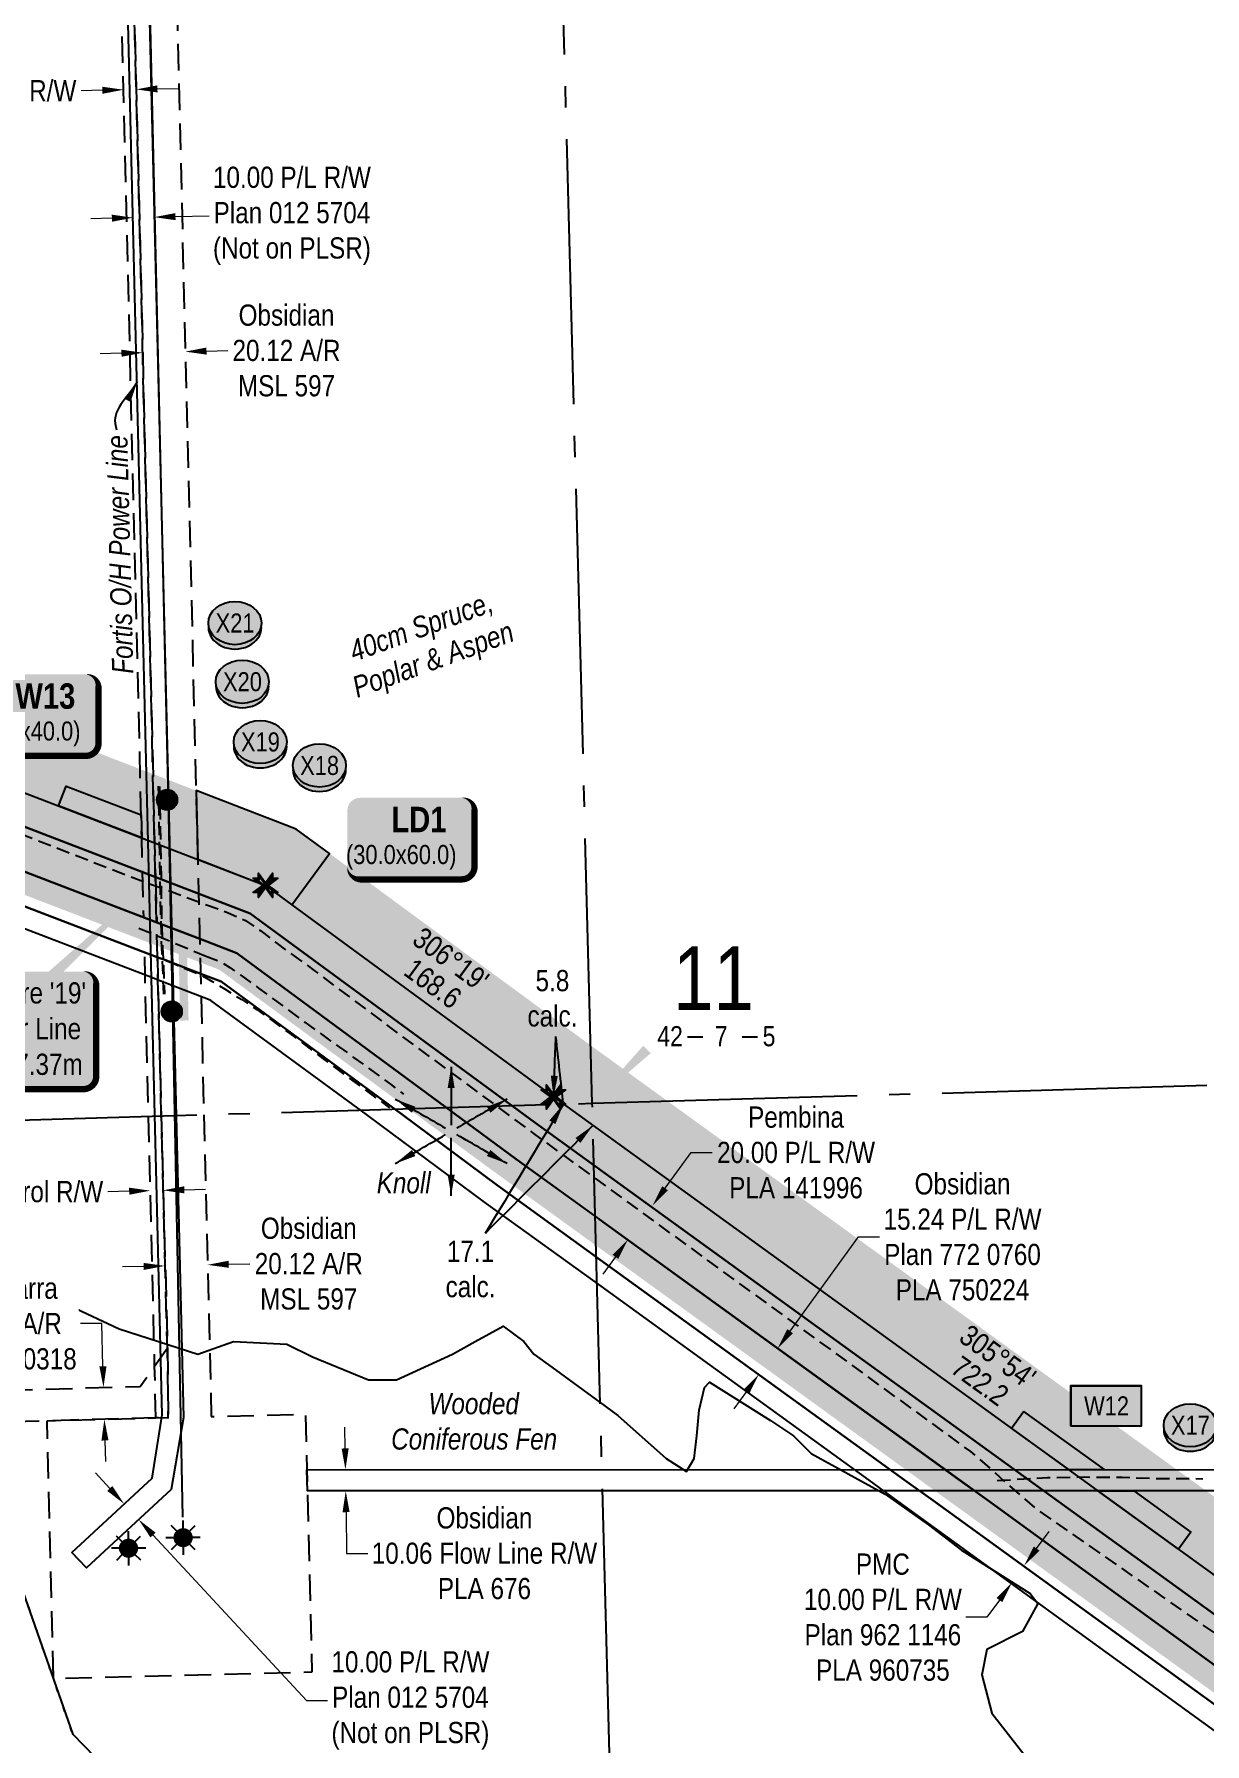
# Model space of a CAD drawing. Extents: x 633209 to 644713, y 5826006 to 5832721.
# Drawn here: x 641880 to 642432, y 5829889 to 5830696 of the extents above; entities that cross this region are included whole.
import ezdxf
from ezdxf.enums import TextEntityAlignment as Align

# ---------------------------------------------------------------- set-up
doc = ezdxf.new("R2010")
doc.units = 0
doc.header["$LTSCALE"] = 5
doc.header["$PDSIZE"] = 0.5
for name, pattern in [('foc-ACCESSROAD', [3.75, 2.5, -1.25]), ('foc-FLOWLINE', [3.75, 2.5, -1.25]), ('foc-QUARTERLINE', [33, 25, -3, 2, -3]), ('foc-WHEELTRACKS', [2, 0.4, -1.6]), ('POWERLINE5', [7.8, 2.4, -0.6, 0.6, -0.6, 0.6, -0.6, 2.4]), ('UG_PIPE', [1.875, 1.25, -0.625])]:
    doc.linetypes.add(name, pattern=pattern)
doc.layers.get('Defpoints').update_dxf_attribs({"color": 9})
for name, color, linetype in [('10', 1, 'Continuous'), ('9', 3, 'Continuous'), ('AS-PIPE-UG', 44, 'UG_PIPE'), ('AS-POWER', 104, 'foc-POWER'), ('AS-POWER-EXISTING', 72, 'POWERLINE5'), ('AS-ROADS', 254, 'Continuous'), ('C-AR', 13, 'foc-ACCESSROAD'), ('C-RW', 13, 'Continuous'), ('C-WS-S', 8, 'Continuous'), ('F-AR', 190, 'foc-ACCESSROAD'), ('F-EZE', 190, 'foc-FLOWLINE'), ('F-RW', 190, 'Continuous'), ('L-BD1', 253, 'Continuous'), ('L-MON', 1, 'Continuous'), ('L-QSEC', 8, 'foc-QUARTERLINE'), ('L-SECLBL', 7, 'Continuous'), ('P-BUFFER-H 30m', 51, 'Continuous'), ('P-CROSSINGS', 250, 'Continuous'), ('P-PROPOSED', 10, 'Continuous'), ('P-PROPOSED-H', 21, 'Continuous'), ('P-TEMP-BLOCKS', 250, 'Continuous'), ('P-TEMP-H', 41, 'Continuous'), ('P-TEMP_LOG DECK', 46, 'Continuous'), ('P-TEMP_WORKSPACE', 46, 'Continuous'), ('P-TXT', 4, 'Continuous'), ('T-BUSH-T', 110, 'Continuous'), ('T-SLOPE', 48, 'Continuous'), ('T-WATER-P3', 160, 'foc-WHEELTRACKS'), ('WETLAND', 143, 'Continuous'), ('WETLAND-T', 146, 'Continuous')]:
    doc.layers.add(name, color=color, linetype=linetype)
for name, color, linetype, lineweight in [('C-AR-T', 13, 'Continuous', 9), ('C-FLOWLINE-T', 13, 'Continuous', 9), ('C-RW-T', 13, 'Continuous', 9), ('F-EZE-T', 190, 'Continuous', 9), ('F-RW-T', 190, 'Continuous', 9), ('T-TEXT', 48, 'Continuous', 18)]:
    doc.layers.add(name, color=color, linetype=linetype, lineweight=lineweight)
doc.styles.add('175L', font='ARIALN.TTF', dxfattribs={"height": 20})
doc.styles.add('80', font='ARIALN.TTF', dxfattribs={"height": 10})
doc.styles.add('80CG', font='ARIALN.TTF', dxfattribs={"height": 10})
doc.styles.add('80L', font='ARIALN.TTF', dxfattribs={"height": 10})
doc.styles.add('BOLD', font='ARIALNB.TTF')
doc.styles.add('Crossing', font='ARIALN.TTF', dxfattribs={"height": 10})
doc.styles.add('foc-LtypeFont', font='ARIALN.TTF', dxfattribs={"height": 7.35})
doc.styles.add('MtXpl_Arial_Narrow', font='ARIALNI.TTF')
doc.styles.add('SIMPLEX', font='ARIALN.TTF')
doc.linetypes.add('foc-POWER', pattern='A,6,-1,["P",foc-LtypeFont,S=0.2,R=0,X=-0.625,Y=-0.75],-1.24,4', length=12.24)
doc.linetypes.add('foc-TOPO-flowdirection-NOLINE', pattern='A,0,[">",foc-LtypeFont,S=0.3,R=0,X=0,Y=-0.945],-20,[">",foc-LtypeFont,S=0.3,R=0,X=0,Y=-0.945],0', length=20)
doc.dimstyles.new('Compass 5 000', dxfattribs={"dimscale": 5, "dimtxt": 9, "dimasz": 2, "dimexe": 0.2, "dimexo": 0.0625, "dimgap": 0.5, "dimtad": 0, "dimtih": 1, "dimtoh": 1, "dimzin": 0, "dimdsep": 46, "dimtxsty": '80CG', "dimcen": 0.1, "dimse1": 1, "dimse2": 1, "dimclrd": 256, "dimclrt": 256, "dimaunit": 1, "dimadec": 4, "dimazin": 0, "dimtfac": 0.06, "dimtofl": 0, "dimtmove": 0, "dimatfit": 1, "dimfxl": 0.2, "dimtolj": 1, "dimtzin": 0, "dimlwd": -1, "dimarcsym": 0})

# ---------------------------------------------------------------- blocks, each defined once
blk = doc.blocks.new('L-SECLBL')
at = {"layer": '9', "color": 7}
for p, q in [((-5.08, -27.83), (-12.29, -27.83)), ((20.7, -27.83), (13.5, -27.83))]:
    blk.add_line(p, q, dxfattribs=at)
at = {"layer": '10', "color": 2, "style": 'SIMPLEX'}
blk.add_attdef('SEC', text='', height=30, dxfattribs=at).set_placement((0, 0), align=Align.MIDDLE)
at = {"layer": '10', "color": 5, "style": '80L'}
blk.add_attdef('TWP', text='', height=9.5, dxfattribs=at).set_placement((-14.43, -27.37), align=Align.MIDDLE_RIGHT)
blk.add_attdef('RGE', text='', height=9.5, dxfattribs=at).set_placement((3.62, -27.37), align=Align.MIDDLE_CENTER)
blk.add_attdef('MER', text='', height=9.5, dxfattribs=at).set_placement((23.17, -27.37), align=Align.MIDDLE_LEFT)
blk = doc.blocks.new('*D551')
at = {"layer": 'C-AR-T', "transparency": 16777216}
for p, q in [((641931.21, 5830114.72), (641921.21, 5830114.47)), ((641971.37, 5830115.72), (641981.36, 5830115.98))]:
    blk.add_line(p, q, dxfattribs=at)
for points in [[(641931.17, 5830116.38), (641931.25, 5830113.05), (641941.21, 5830114.97)], [(641971.32, 5830117.39), (641971.41, 5830114.06), (641961.37, 5830115.47)]]:
    blk.add_solid(points, dxfattribs=at)
at = {"layer": 'Defpoints', "color": 0, "transparency": 16777216}
for p in [(641940.19, 5830155.57), (641960.35, 5830156.07), (641941.21, 5830114.97)]:
    blk.add_point(p, dxfattribs=at)
at = {"layer": 'C-AR-T', "transparency": 16777216, "insert": (642009.1, 5830115.98), "char_height": 10, "attachment_point": 5, "style": '80CG'}
blk.add_mtext('\\A1;Obsidian\\P20.12 A/R\\PMSL 597', dxfattribs=at)
blk = doc.blocks.new('*D552')
at = {"layer": 'C-FLOWLINE-T', "transparency": 16777216}
for p, q in [((642026.26, 5830028.83), (642026.12, 5830038.83)), ((642026.68, 5829998.77), (642026.96, 5829979.34)), ((642026.96, 5829979.34), (642036.96, 5829979.34))]:
    blk.add_line(p, q, dxfattribs=at)
for points in [[(642027.92, 5830028.85), (642024.59, 5830028.8), (642026.4, 5830018.83)], [(642028.35, 5829998.8), (642025.02, 5829998.75), (642026.54, 5830008.77)]]:
    blk.add_solid(points, dxfattribs=at)
at = {"layer": 'Defpoints', "color": 0, "transparency": 16777216}
for p in [(642052.2, 5830019.19), (642026.54, 5830008.77), (642052.35, 5830009.14)]:
    blk.add_point(p, dxfattribs=at)
at = {"layer": 'C-FLOWLINE-T', "transparency": 16777216, "insert": (642091.96, 5829979.34), "char_height": 10, "attachment_point": 5, "style": '80CG'}
blk.add_mtext('\\A1;Obsidian\\P10.06 Flow Line R/W\\PPLA 676', dxfattribs=at)
blk = doc.blocks.new('*D553')
at = {"layer": 'C-AR-T', "transparency": 16777216}
for p, q in [((641911.48, 5830087.71), (641901.48, 5830087.71)), ((641912.02, 5830067.58), (641911.48, 5830087.71)), ((641912.97, 5830032.6), (641913.24, 5830022.6))]:
    blk.add_line(p, q, dxfattribs=at)
for points in [[(641913.69, 5830067.62), (641910.36, 5830067.53), (641912.29, 5830057.58)], [(641914.64, 5830032.65), (641911.31, 5830032.56), (641912.7, 5830042.6)]]:
    blk.add_solid(points, dxfattribs=at)
at = {"layer": 'Defpoints', "color": 0, "transparency": 16777216}
for p in [(641866.56, 5830056.34), (641912.29, 5830057.58), (641866.97, 5830041.36)]:
    blk.add_point(p, dxfattribs=at)
at = {"layer": 'C-AR-T', "transparency": 16777216, "insert": (641867.16, 5830087.71), "char_height": 10, "attachment_point": 5, "style": '80CG', "bg_fill": 3, "box_fill_scale": 1.1, "bg_fill_color": 256, "bg_fill_true_color": 13158600, "bg_fill_transparency": 0}
blk.add_mtext('\\A1;Yangarra\\P15.00 A/R\\PLOC 080318', dxfattribs=at)
blk = doc.blocks.new('*D554')
at = {"layer": 'Defpoints', "color": 0, "transparency": 16777216}
for p in [(641940.4, 5830150.61), (641935.14, 5830120.94), (641941.14, 5830121.09)]:
    blk.add_point(p, dxfattribs=at)
at = {"layer": 'F-EZE-T', "transparency": 16777216}
for p, q in [((641924.4, 5830150.21), (641914.4, 5830149.96)), ((641950.4, 5830150.86), (641960.39, 5830151.11))]:
    blk.add_line(p, q, dxfattribs=at)
for points in [[(641924.36, 5830151.87), (641924.44, 5830148.54), (641934.4, 5830150.46)], [(641950.36, 5830152.53), (641950.44, 5830149.19), (641940.4, 5830150.61)]]:
    blk.add_solid(points, dxfattribs=at)
at = {"layer": 'F-EZE-T', "transparency": 16777216, "insert": (641839.25, 5830149.96), "char_height": 10, "attachment_point": 5, "style": '80CG'}
blk.add_mtext('\\A1;Fortis\\P6.00 Vegetation Control R/W\\PEZE 880206', dxfattribs=at)
blk = doc.blocks.new('POWERPOLE')
h = blk.add_hatch(color=255)
edge = h.paths.add_edge_path()
edge.add_arc((0, 0), 0.96, 0, 360)
at = {"linetype": 'Continuous'}
for p, q in [((0.68, -0.68), (-0.68, 0.68)), ((-0.68, -0.68), (0.68, 0.68))]:
    blk.add_line(p, q, dxfattribs=at)
blk.add_circle((0, 0), 0.96, dxfattribs=at)
blk = doc.blocks.new('*D402')
at = {"layer": 'C-AR-T', "transparency": 16777216}
for p, q in [((641920.76, 5830545.56), (641910.76, 5830545.31)), ((641960.87, 5830546.57), (641970.87, 5830546.82))]:
    blk.add_line(p, q, dxfattribs=at)
for points in [[(641960.83, 5830548.24), (641960.91, 5830544.9), (641950.87, 5830546.32)], [(641920.72, 5830547.23), (641920.8, 5830543.9), (641930.76, 5830545.81)]]:
    blk.add_solid(points, dxfattribs=at)
at = {"layer": 'Defpoints', "color": 0, "transparency": 16777216}
for p in [(641950.87, 5830546.32), (641932.07, 5830493.53), (641952.19, 5830494.04)]:
    blk.add_point(p, dxfattribs=at)
at = {"layer": 'C-AR-T', "transparency": 16777216, "insert": (641998.6, 5830546.82), "char_height": 10, "attachment_point": 5, "style": '80CG'}
blk.add_mtext('\\A1;Obsidian\\P20.12 A/R\\PMSL 597', dxfattribs=at)
blk = doc.blocks.new('*D440')
at = {"layer": 'C-RW-T', "transparency": 16777216}
for p, q in [((642236.13, 5830084.15), (642268.34, 5830128.62)), ((642268.34, 5830128.62), (642278.34, 5830128.62)), ((642215.49, 5830055.64), (642209.62, 5830047.55))]:
    blk.add_line(p, q, dxfattribs=at)
for points in [[(642234.78, 5830085.13), (642237.48, 5830083.17), (642230.27, 5830076.05)], [(642214.14, 5830056.62), (642216.84, 5830054.67), (642221.35, 5830063.74)]]:
    blk.add_solid(points, dxfattribs=at)
at = {"layer": 'Defpoints', "color": 0, "transparency": 16777216}
for p in [(642181.47, 5830111.39), (642172.56, 5830099.08), (642221.35, 5830063.74)]:
    blk.add_point(p, dxfattribs=at)
at = {"layer": 'C-RW-T', "transparency": 16777216, "insert": (642317.43, 5830128.62), "char_height": 10, "attachment_point": 5, "style": '80CG'}
blk.add_mtext('\\A1;Obsidian\\P15.24 P/L R/W\\PPlan 772 0760\\PPLA 750224', dxfattribs=at)
blk = doc.blocks.new('*D507')
at = {"layer": 'Defpoints', "color": 0, "transparency": 16777216}
for p in [(641921.74, 5830669.88), (641923.57, 5830597.1), (641929.57, 5830597.25)]:
    blk.add_point(p, dxfattribs=at)
at = {"layer": 'F-EZE-T', "transparency": 16777216}
for p, q in [((641911.74, 5830669.63), (641901.74, 5830669.38)), ((641937.73, 5830670.28), (641947.73, 5830670.53))]:
    blk.add_line(p, q, dxfattribs=at)
for points in [[(641911.7, 5830671.29), (641911.78, 5830667.96), (641921.74, 5830669.88)], [(641937.69, 5830671.95), (641937.77, 5830668.61), (641927.74, 5830670.03)]]:
    blk.add_solid(points, dxfattribs=at)
at = {"layer": 'F-EZE-T', "transparency": 16777216, "insert": (641826.59, 5830669.38), "char_height": 10, "attachment_point": 5, "style": '80CG'}
blk.add_mtext('\\A1;Fortis\\P6.00 Vegetation Control R/W\\PEZE 880206', dxfattribs=at)
blk = doc.blocks.new('*D525')
at = {"layer": 'Defpoints', "color": 0, "transparency": 16777216}
for p in [(642171.29, 5830143.48), (642225.84, 5830103.94), (642214.13, 5830087.79)]:
    blk.add_point(p, dxfattribs=at)
at = {"layer": 'F-RW-T', "transparency": 16777216}
for p, q in [((642177.16, 5830151.57), (642189.37, 5830168.43)), ((642189.37, 5830168.43), (642199.37, 5830168.43)), ((642153.71, 5830119.23), (642147.84, 5830111.13))]:
    blk.add_line(p, q, dxfattribs=at)
for points in [[(642175.81, 5830152.55), (642178.51, 5830150.6), (642171.29, 5830143.48)], [(642152.36, 5830120.2), (642155.06, 5830118.25), (642159.58, 5830127.32)]]:
    blk.add_solid(points, dxfattribs=at)
at = {"layer": 'F-RW-T', "transparency": 16777216, "insert": (642238.91, 5830168.43), "char_height": 10, "attachment_point": 5, "style": '80CG'}
blk.add_mtext('\\A1;Pembina\\P20.00 P/L R/W\\PPLA 141996', dxfattribs=at)
blk = doc.blocks.new('*D526')
at = {"layer": 'Defpoints', "color": 0, "transparency": 16777216}
for p in [(642132.25, 5830128.26), (642126.41, 5830120.18), (642340.67, 5829965.41)]:
    blk.add_point(p, dxfattribs=at)
at = {"layer": 'F-RW-T', "transparency": 16777216}
for p, q in [((642352.36, 5829981.6), (642358.22, 5829989.7)), ((642334.81, 5829957.31), (642328.96, 5829949.2)), ((642328.96, 5829949.2), (642318.96, 5829949.2))]:
    blk.add_line(p, q, dxfattribs=at)
for points in [[(642351.01, 5829982.57), (642353.71, 5829980.62), (642346.5, 5829973.49)], [(642333.46, 5829958.28), (642336.16, 5829956.33), (642340.67, 5829965.41)]]:
    blk.add_solid(points, dxfattribs=at)
at = {"layer": 'F-RW-T', "transparency": 16777216, "insert": (642279.87, 5829949.2), "char_height": 10, "attachment_point": 5, "style": '80CG'}
blk.add_mtext('\\A1;PMC\\P10.00 P/L R/W\\PPlan 962 1146\\PPLA 960735', dxfattribs=at)
blk = doc.blocks.new('*D528')
at = {"layer": 'Defpoints', "color": 0, "transparency": 16777216}
for p in [(641936.23, 5830609.76), (641933.41, 5830318.97), (641943.41, 5830319.21)]:
    blk.add_point(p, dxfattribs=at)
at = {"layer": 'F-RW-T', "transparency": 16777216}
for p, q in [((641916.24, 5830609.27), (641906.24, 5830609.02)), ((641946.23, 5830610.01), (641962.06, 5830610.4))]:
    blk.add_line(p, q, dxfattribs=at)
for points in [[(641916.2, 5830610.93), (641916.28, 5830607.6), (641926.23, 5830609.52)], [(641946.18, 5830611.68), (641946.27, 5830608.34), (641936.23, 5830609.76)]]:
    blk.add_solid(points, dxfattribs=at)
at = {"layer": 'F-RW-T', "transparency": 16777216, "insert": (642001.15, 5830610.4), "char_height": 10, "attachment_point": 5, "style": '80CG'}
blk.add_mtext('\\A1;10.00 P/L R/W\\PPlan 012 5704\\P(Not on PLSR)', dxfattribs=at)
blk = doc.blocks.new('GAS')
h = blk.add_hatch(color=255)
h.dxf.hatch_style = 1
edge = h.paths.add_edge_path()
edge.add_arc((0, 0), 0.9, 0, 360)
for p, q in [((0, 0.81), (0, 1.62)), ((-0.81, 0), (-1.62, 0)), ((-0.57, 0.57), (-1.14, 1.14)), ((0.57, 0.57), (1.14, 1.14)), ((1.62, 0), (0.81, 0)), ((-0.57, -0.57), (-1.14, -1.14)), ((0, -0.81), (0, -1.62)), ((1.14, -1.14), (0.57, -0.57))]:
    blk.add_line(p, q)
blk.add_circle((0, 0), 0.8)
blk = doc.blocks.new('*U563')
at = {"true_color": 0xff8aff}
h = blk.add_hatch(color=211, dxfattribs=at)
edge = h.paths.add_edge_path()
edge.add_line((-24, -20), (24, -20))
edge.add_arc((24, -14), 6, 270, 360)
edge.add_line((30, -14), (30, 12.5))
edge.add_arc((24, 12.5), 6, 0, 90)
edge.add_line((24, 18.5), (-24, 18.5))
edge.add_arc((-24, 12.5), 6, 90, 180)
edge.add_line((-30, 12.5), (-30, -14))
edge.add_arc((-24, -14), 6, 180, 270)
at = {"color": 250, "flags": 128}
blk.add_lwpolyline([(-24, -20, 3, 3, 0), (24, -20, 3, 3, 0.414214), (30, -14, 3, 3, 0), (30, 12.5, 3, 0, 0.414214), (24, 18.5, 0, 0, 0), (-24, 18.5, 0, 0, 0.414214), (-30, 12.5, 0, 0, 0), (-30, -14, 0, 3, 0.414214)], format="xyseb", close=True, dxfattribs=at)
at = {"flags": 128}
blk.add_lwpolyline([(-20.15, -12.92, 0, 7.5, 0), (0, 0, 0, 0, 0)], format="xyseb", dxfattribs=at)
at = {"color": 250}
for tag, p, height, style in [('TEMP_AREA_W1_001', (-9.21, 2.24), 12, 'BOLD'), ('ENTER_TEXT_001', (-30.66, -12.78), 9, '80')]:
    blk.add_attdef(tag, p, '', height=height, dxfattribs=dict(at, style=style))
blk = doc.blocks.new('TEMP')
h = blk.add_hatch(color=255)
h.dxf.hatch_style = 1
h.paths.add_polyline_path([(-1.15, -0.67), (-0.67, -0.67), (-0.67, -1.15), (0, -0.25), (0.67, -1.15), (0.67, -0.67), (1.15, -0.67), (0.25, 0), (1.15, 0.67), (0.67, 0.67), (0.67, 1.15), (0, 0.25), (-0.67, 1.15), (-0.67, 0.67), (-1.15, 0.67), (-0.25, 0)])
h.paths.add_polyline_path([(0.57, 0.85), (0.57, 0.57), (0.85, 0.57), (0.08, 0), (0.85, -0.57), (0.57, -0.57), (0.57, -0.85), (0, -0.08), (-0.57, -0.85), (-0.57, -0.57), (-0.85, -0.57), (-0.08, 0), (-0.85, 0.57), (-0.57, 0.57), (-0.57, 0.85), (0, 0.08)], flags=16)
h = blk.add_hatch(color=1)
h.dxf.hatch_style = 1
h.paths.add_polyline_path([(-0.07, -0.01), (-0.08, 0), (-0.85, -0.57), (-0.57, -0.57), (-0.57, -0.85), (0.07, 0.01), (0.08, 0), (0.85, 0.57), (0.57, 0.57), (0.57, 0.85)])
at = {"color": 1}
for p, q in [((-0.08, 0), (0.08, 0)), ((0, 0.08), (0, -0.08))]:
    blk.add_line(p, q, dxfattribs=at)
at = {"color": 255, "flags": 128}
blk.add_lwpolyline([(-0.25, 0), (-1.15, 0.67), (-0.67, 0.67), (-0.67, 1.15), (0, 0.25), (0.67, 1.15), (0.67, 0.67), (1.15, 0.67), (0.25, 0), (1.15, -0.67), (0.67, -0.67), (0.67, -1.15), (0, -0.25), (-0.67, -1.15), (-0.67, -0.67), (-1.15, -0.67)], close=True, dxfattribs=at)
at = {"color": 1, "flags": 128}
blk.add_lwpolyline([(-0.08, 0), (-0.85, 0.57), (-0.57, 0.57), (-0.57, 0.85), (0, 0.08), (0.57, 0.85), (0.57, 0.57), (0.85, 0.57), (0.08, 0), (0.85, -0.57), (0.57, -0.57), (0.57, -0.85), (0, -0.08), (-0.57, -0.85), (-0.57, -0.57), (-0.85, -0.57)], close=True, dxfattribs=at)
blk = doc.blocks.new('Temp_Area_Small_Pink')
at = {"true_color": 0xff8aff}
h = blk.add_hatch(color=211, dxfattribs=at)
h.dxf.hatch_style = 1
h.paths.add_polyline_path([(-16.83, -9.44), (16.33, -9.44), (16.33, 9.05), (-16.83, 9.05)])
at = {"color": 250}
for points in [[(-17.03, -9.64), (16.53, -9.64), (16.53, 9.25), (-17.03, 9.25)], [(-16.93, -9.54), (16.43, -9.54), (16.43, 9.15), (-16.93, 9.15)]]:
    blk.add_lwpolyline(points, close=True, dxfattribs=at)
at = {"color": 250, "style": '80L'}
blk.add_attdef('TEMPORARY', text='', height=9, dxfattribs=at).set_placement((0, -0.15), align=Align.MIDDLE_CENTER)
blk = doc.blocks.new('xing2')
h = blk.add_hatch(color=50)
h.dxf.hatch_style = 1
edge = h.paths.add_edge_path()
edge.add_ellipse((0, 0), major_axis=(-12.5, 0), ratio=0.816297, start_angle=0, end_angle=360)
h = blk.add_hatch(color=250)
h.dxf.hatch_style = 1
edge = h.paths.add_edge_path()
edge.add_ellipse((0, -2.05), major_axis=(-12.5, 0), ratio=0.816297, start_angle=0, end_angle=180)
edge.add_line((12.5, -2.05), (12.5, 0))
edge.add_ellipse((0, 0), major_axis=(-12.5, 0), ratio=0.816297, start_angle=0, end_angle=180, ccw=False)
edge.add_line((-12.5, 0), (-12.5, -2.05))
at = {"color": 250}
blk.add_ellipse((0, 0), major_axis=(-12.5, 0), ratio=0.816297, dxfattribs=at)
blk.add_ellipse((0, -2.05), major_axis=(-12.5, 0), ratio=0.816297, start_param=0, end_param=3.141593, dxfattribs=at)
at = {"color": 250, "style": 'Crossing'}
blk.add_attdef('CROSSING', text='', height=9, dxfattribs=at).set_placement((0.09, 0.02), align=Align.MIDDLE_CENTER)
at = {"color": 250, "style": 'Crossing', "flags": 1}
for tag, p in [('OWNER', (0.09, -12.49)), ('DESCRIPTION', (0.09, -25.77)), ('LOCATION', (0.09, -39.3)), ('DWG_REF', (0.09, -52.84))]:
    blk.add_attdef(tag, text='', height=9, dxfattribs=at).set_placement(p, align=Align.MIDDLE_CENTER)
blk = doc.blocks.new('*U578')
h = blk.add_hatch(color=255)
edge = h.paths.add_edge_path()
edge.add_line((-41.5, -28.5), (41.5, -28.5))
edge.add_arc((41.5, -22.5), 6, 270, 360)
edge.add_line((47.5, -22.5), (47.5, 21))
edge.add_arc((41.5, 21), 6, 0, 90)
edge.add_line((41.5, 27), (-41.5, 27))
edge.add_arc((-41.5, 21), 6, 90, 180)
edge.add_line((-47.5, 21), (-47.5, -22.5))
edge.add_arc((-41.5, -22.5), 6, 180, 270)
at = {"color": 104, "flags": 128}
blk.add_lwpolyline([(81.53, 76.5, 0, 7.5, 0), (0, 0, 0, 0, 0)], format="xyseb", dxfattribs=at)
blk.add_lwpolyline([(-41.5, -28.5, 3, 3, 0), (41.5, -28.5, 3, 3, 0.414214), (47.5, -22.5, 3, 3, 0), (47.5, 21, 3, 0, 0.414214), (41.5, 27, 0, 0, 0), (-41.5, 27, 0, 0, 0.414214), (-47.5, 21, 0, 0, 0), (-47.5, -22.5, 0, 3, 0.414214)], format="xyseb", close=True, dxfattribs=at)
at = {"color": 104, "style": '80'}
blk.add_attdef('ENTER_TEXT_001', (-26.85, -4.92), '', height=10, dxfattribs=at)
blk = doc.blocks.new('*D743')
at = {"layer": 'Defpoints', "color": 0, "transparency": 16777216}
for p in [(641922.05, 5830002.64), (641922.78, 5830003.31), (641929.57, 5829995.97)]:
    blk.add_point(p, dxfattribs=at)
at = {"layer": 'F-RW-T', "transparency": 16777216}
for p, q in [((641915.26, 5830009.97), (641908.46, 5830017.3)), ((641935.65, 5829987.97), (642007.96, 5829909.97)), ((642007.96, 5829909.97), (642017.96, 5829909.97))]:
    blk.add_line(p, q, dxfattribs=at)
for points in [[(641916.48, 5830011.1), (641914.03, 5830008.84), (641922.05, 5830002.64)], [(641936.87, 5829989.1), (641934.43, 5829986.84), (641928.85, 5829995.3)]]:
    blk.add_solid(points, dxfattribs=at)
at = {"layer": 'F-RW-T', "transparency": 16777216, "insert": (642057.04, 5829909.97), "char_height": 10, "attachment_point": 5, "style": '80CG'}
blk.add_mtext('\\A1;10.00 P/L R/W\\PPlan 012 5704\\P(Not on PLSR)', dxfattribs=at)

msp = doc.modelspace()

# ---------------------------------------------------------------- hatches: boundary and pattern name
at = {"layer": 'AS-ROADS'}
h = msp.add_hatch(color=256, dxfattribs=at)
h.dxf.hatch_style = 1
h.paths.add_polyline_path([(641946.25, 5830334.418), (641950.248, 5830334.502), (641952.409, 5830230.779), (641948.411, 5830230.695)])
at = {"layer": 'P-BUFFER-H 30m'}
h = msp.add_hatch(color=256, dxfattribs=at)
h.dxf.hatch_style = 1
edge = h.paths.add_edge_path()
edge.add_arc((641325.836, 5830549.383), 29.991, 68.967689, 91.615278, ccw=False)
edge.add_line((641336.599, 5830577.376), (641999.449, 5830322.502))
edge.add_arc((641988.685, 5830294.51), 29.991, 53.677981, 68.967689, ccw=False)
edge.add_line((642006.449, 5830318.673), (642142.182, 5830218.888))
edge.add_line((642142.182, 5830218.888), (642723.217, 5829798.196))
edge.add_line((642723.217, 5829798.196), (642958.465, 5829718.653))
edge.add_line((642958.465, 5829718.653), (642960.511, 5829640.759))
edge.add_arc((642959.723, 5829670.739), 29.991, 251.318273, 271.504383, ccw=False)
edge.add_line((642950.117, 5829642.329), (642692.747, 5829729.353))
edge.add_arc((642702.353, 5829757.763), 29.991, 234.094031, 251.318273, ccw=False)
edge.add_line((642684.765, 5829733.471), (642098.079, 5830158.254))
edge.add_arc((642115.667, 5830182.546), 29.991, 233.677981, 234.09403, ccw=False)
edge.add_line((642097.903, 5830158.383), (641966.904, 5830254.688))
edge.add_line((641966.904, 5830254.688), (641327.21, 5830500.658))
edge.add_line((641327.21, 5830500.658), (641324.99, 5830579.362))
at = {"layer": 'P-PROPOSED-H'}
h = msp.add_hatch(color=256, dxfattribs=at)
h.dxf.hatch_style = 1
h.paths.add_polyline_path([(641325.836, 5830549.383), (641988.685, 5830294.51), (642124.505, 5830194.66), (642709.308, 5829771.241), (642959.304, 5829686.71), (642959.723, 5829670.739), (642702.353, 5829757.763), (642115.667, 5830182.546), (641981.425, 5830281.236), (641326.294, 5830533.141)])
at = {"layer": 'P-TEMP-H'}
h = msp.add_hatch(color=256, dxfattribs=at)
h.dxf.hatch_style = 1
h.paths.add_polyline_path([(641891.093, 5830332.035), (641894.681, 5830341.366), (641930.079, 5830327.755), (641930.342, 5830316.944)])
h = msp.add_hatch(color=256, dxfattribs=at)
h.dxf.hatch_style = 1
h.paths.add_polyline_path([(642001.179, 5830285.325), (642018.943, 5830309.488), (642003.206, 5830321.058), (641955.918, 5830339.24), (641956.708, 5830306.805), (641988.685, 5830294.51)])
h = msp.add_hatch(color=256, dxfattribs=at)
h.dxf.hatch_style = 1
h.paths.add_polyline_path([(642346.421, 5830046.326), (642340.558, 5830038.229), (642367.356, 5830018.827), (642384.402, 5830018.827)])
h = msp.add_hatch(color=256, dxfattribs=at)
h.dxf.hatch_style = 1
h.paths.add_polyline_path([(642398.289, 5830008.772), (642425.086, 5829989.37), (642419.223, 5829981.273), (642381.242, 5830008.772)])

# ---------------------------------------------------------------- linework, layer by layer
at = {"layer": 'AS-PIPE-UG', "flags": 128}
for points in [[(640336.953, 5830972.019), (640341.193, 5830956.484), (640344.55, 5830943.008), (640346.991, 5830934.881), (640349.08, 5830927.159), (640351.027, 5830919.881), (640354.123, 5830908.779), (640356.035, 5830903.9), (640360.296, 5830901.421), (640367.963, 5830898.512), (640380.477, 5830893.723), (640491.861, 5830847.438), (640505.664, 5830841.556), (640521.945, 5830833.141), (640549.843, 5830824.432), (640567.785, 5830817.729), (640587.119, 5830809.077), (640604.34, 5830802.662), (640620.642, 5830796.606), (640736.401, 5830752.379), (640829.928, 5830715.609), (640892.807, 5830691.664), (640983.624, 5830656.554), (641103.432, 5830610.642), (641112.239, 5830607.397), (641128.87, 5830601.387), (641147.07, 5830594.52), (641166.453, 5830586.354), (641181.131, 5830581.256), (641195.157, 5830575.937), (641210.246, 5830570.751), (641272.52, 5830549.264), (641355.112, 5830518.485), (641484.342, 5830468.159), (641589.34, 5830428.251), (641691.626, 5830388.925), (641798.888, 5830347.778), (641933.223, 5830295.433), (641944.162, 5830291.673), (641959.762, 5830285.753), (641971.151, 5830281.605), (641979.334, 5830277.889), (641986.415, 5830273.004), (641994.145, 5830267.067), (642011.682, 5830254.308), (642031.097, 5830239.766), (642047.63, 5830227.341), (642114.424, 5830177.949), (642197.018, 5830117.715), (642321.245, 5830027.351), (642352.029, 5830000.422), (642439.797, 5829939.264), (642506.557, 5829888.218), (642566.031, 5829844.55), (642615.621, 5829810.488), (642641.859, 5829792.032), (642660.964, 5829778.777), (642684.833, 5829762.252), (642695.519, 5829755.065), (642700.714, 5829752.418), (642708.816, 5829748.996), (642718.64, 5829745.167), (642735.888, 5829739.312), (642757.293, 5829732.181), (642781.604, 5829724.472), (642803.286, 5829717.369), (642873.003, 5829691.932), (642965.87, 5829663.422), (643036.138, 5829638.998), (643069.035, 5829627.461), (643074.234, 5829625.766), (643090.466, 5829619.967), (643117.514, 5829610.081), (643139.189, 5829601.874), (643157.33, 5829594.591), (643189.219, 5829585.261)], [(641940.785, 5830243.196), (641939.777, 5830265.28), (641939.279, 5830281.773), (641939.04, 5830299.001), (641938.281, 5830341.249)], [(641938.728, 5830341.209), (641939.489, 5830298.952), (641939.605, 5830281.682), (641940.162, 5830265.189), (641941.107, 5830243.227)], [(641928.939, 5830274.31), (641937.761, 5830270.742), (641942.609, 5830268.721), (641954.212, 5830263.703), (641960.273, 5830261.273)], [(641933.001, 5830262.581), (641945.03, 5830257.801), (641958.715, 5830251.876), (641963.8, 5830248.95), (641969.741, 5830245.491), (641977.479, 5830240.576), (641984.537, 5830235.982), (642000.179, 5830224.62), (642015.819, 5830212.718), (642029.934, 5830202.262), (642047.104, 5830189.579)], [(641960.275, 5830261.302), (641965.978, 5830259.091), (641968.767, 5830257.727), (641971.841, 5830255.721), (641977.105, 5830252.13), (641985.313, 5830246.066), (642007.225, 5830229.9), (642030.263, 5830213.347), (642047.718, 5830200.65), (642053.797, 5830196.058)], [(642333.808, 5830013.756), (642357.458, 5830015.06), (642374.882, 5830015.388), (642392.659, 5830015.223), (642408.024, 5830014.665), (642430.731, 5830014.565)]]:
    msp.add_lwpolyline(points, dxfattribs=at)
at = {"layer": 'AS-POWER', "flags": 128}
msp.add_lwpolyline([(641949.778, 5829996.393), (641944.975, 5830234.963), (641943.002, 5830334.803), (641927.75, 5830989.852)], dxfattribs=at)
at = {"layer": 'C-AR', "flags": 128}
msp.add_lwpolyline([(641959.644, 5830186.292), (641963.111, 5830043.937), (642007.526, 5830045.051), (642008.401, 5830010.242), (642008.654, 5830000.178), (642010.59, 5829923.227), (641888.767, 5829920.164), (641885.706, 5830041.865), (641937.008, 5830043.255), (641942.842, 5830043.414), (641942.428, 5830076.236), (641939.538, 5830185.702), (641937.977, 5830249.805), (641937.714, 5830260.605), (641926.663, 5830714.341), (641926.666, 5830835.685), (641926.648, 5830836.386), (641923.315, 5830968.882), (641923.066, 5830978.794), (641922.742, 5830989.714), (641942.865, 5830990.319), (641943.19, 5830979.37), (641943.44, 5830969.44), (641944.329, 5830815.04), (641959.644, 5830186.292)], close=True, dxfattribs=at)
at = {"layer": 'C-RW'}
for points in [[(641326.904, 5830511.486), (641934.666, 5830278.098), (641937.468, 5830277.023), (641940.735, 5830275.771), (641961.085, 5830267.966), (641975.173, 5830262.564), (642076.81, 5830187.547), (642077.504, 5830187.044), (642106.961, 5830165.349), (642146.086, 5830137.06), (642315.452, 5830014.42), (642329.024, 5830004.603), (642693.08, 5829739.793)], [(642689.207, 5829724.664), (642303.559, 5830004.212), (642289.98, 5830014.038), (642146.598, 5830117.886), (642097.971, 5830153.058), (642053.122, 5830186.327), (642052.465, 5830186.809), (641967.796, 5830249.086), (641961.5, 5830251.5), (641947.972, 5830256.687), (641941.149, 5830259.294), (641937.876, 5830260.544), (641935.078, 5830261.615), (641327.38, 5830494.631)]]:
    msp.add_lwpolyline(points, dxfattribs=at)
msp.add_lwpolyline([(642950.621, 5830017.322), (642950.74, 5830012.809), (642932.887, 5830012.576), (642922.847, 5830012.442), (642661.864, 5830009.139), (642600.825, 5830008.772), (642580.834, 5830008.772), (642538.962, 5830008.772), (642008.438, 5830008.772), (642008.185, 5830018.823), (642581.113, 5830018.829), (642600.708, 5830018.829), (642922.576, 5830022.384), (642932.611, 5830022.502), (642940.248, 5830022.597), (642949.511, 5830022.712), (642950.314, 5830022.722), (642950.48, 5830022.724), (642950.621, 5830017.322)], close=True, dxfattribs=at)
at = {"layer": 'F-AR', "flags": 128}
msp.add_lwpolyline([(641942.428, 5830076.236), (641942.842, 5830043.414), (641942.842, 5830043.414), (641937.008, 5830043.255), (641885.706, 5830041.865), (641813.789, 5830039.916), (641819.503, 5830055.069), (641929.651, 5830058.054), (641936.413, 5830067.677), (641942.428, 5830076.236), (641942.428, 5830076.236)], close=True, dxfattribs=at)
at = {"layer": 'F-EZE', "flags": 128}
for points in [[(641936.794, 5830298.397), (641937.468, 5830277.023), (641937.468, 5830277.023), (641931.256, 5830279.405), (641930.342, 5830316.944), (641920.667, 5830714.177), (641926.663, 5830714.341), (641936.794, 5830298.397)], [(641942.428, 5830076.236), (641942.842, 5830043.414), (641942.842, 5830043.414), (641937.008, 5830043.255), (641936.413, 5830067.677), (641936.09, 5830080.957), (641933.543, 5830185.525), (641931.921, 5830252.127), (641931.658, 5830262.926), (641937.714, 5830260.605), (641937.977, 5830249.805), (641939.538, 5830185.702), (641942.428, 5830076.236)]]:
    msp.add_lwpolyline(points, close=True, dxfattribs=at)
at = {"layer": 'F-RW'}
msp.add_lwpolyline([(641897.413, 5829979.793), (641935.232, 5830014.851), (641939.973, 5830044.698), (641921.473, 5830804.258), (641912.108, 5830843.259), (641921.517, 5830846.256), (641931.432, 5830805.928), (641950.002, 5830043.506), (641944.15, 5830009.483), (641904.212, 5829972.462)], close=True, dxfattribs=at)
at = {"layer": 'F-RW', "flags": 128}
for points in [[(642693.08, 5829739.793), (642329.002, 5830004.517), (642315.433, 5830014.343), (642146.087, 5830137.025), (642145.773, 5830137.275), (642106.961, 5830165.349), (642077.504, 5830187.044), (642076.81, 5830187.547), (641975.173, 5830262.564), (641961.085, 5830267.966), (641947.565, 5830273.151), (641940.735, 5830275.771), (641937.468, 5830277.023), (641934.666, 5830278.098), (641326.904, 5830511.486), (641326.294, 5830533.141), (641981.425, 5830281.236), (642115.667, 5830182.546), (642702.353, 5829757.763)], [(641327.38, 5830494.631), (641935.078, 5830261.615), (641937.876, 5830260.544), (641941.149, 5830259.294), (641947.972, 5830256.687), (641961.5, 5830251.5), (641967.796, 5830249.086), (642052.465, 5830186.809), (642053.122, 5830186.327), (642097.971, 5830153.058), (642146.598, 5830117.886), (642289.98, 5830014.038), (642303.559, 5830004.212), (642689.207, 5829724.664)], [(642684.511, 5829715.74), (642286.905, 5830004.018), (642273.325, 5830013.843), (642146.933, 5830105.361), (642092.052, 5830145.005), (642036.904, 5830185.849), (642036.253, 5830186.323), (641962.964, 5830240.234), (641961.772, 5830240.69), (641948.239, 5830245.879), (641941.42, 5830248.482), (641938.138, 5830249.744), (641935.349, 5830250.813), (641327.685, 5830483.801)]]:
    msp.add_lwpolyline(points, dxfattribs=at)
at = {"layer": 'L-QSEC'}
for p, q in [((642142.82, 5830191.674), (642121.552, 5830995.678)), ((642142.82, 5830191.674), (642945.423, 5830215.252)), ((641336.591, 5830167.961), (642142.82, 5830191.674)), ((642164.025, 5829390.057), (642142.82, 5830191.674))]:
    msp.add_line(p, q, dxfattribs=at)
at = {"layer": 'L-SECLBL', "flags": 128}
msp.add_lwpolyline([(642142.82, 5830191.674, 0, 4.998, 0), (642168.599, 5830217.05, 0, 0, 0)], format="xyseb", dxfattribs=at)
at = {"layer": 'P-PROPOSED', "flags": 128}
msp.add_lwpolyline([(641325.836, 5830549.383), (641988.685, 5830294.51), (642124.505, 5830194.66), (642709.308, 5829771.241), (642959.304, 5829686.71), (642959.723, 5829670.739), (642702.353, 5829757.763), (642115.667, 5830182.546), (641981.425, 5830281.236), (641326.294, 5830533.141)], close=True, dxfattribs=at)
at = {"layer": 'P-TEMP_LOG DECK', "flags": 128}
msp.add_lwpolyline([(642001.179, 5830285.325), (642018.943, 5830309.488), (642003.206, 5830321.058), (641955.918, 5830339.24), (641956.708, 5830306.805), (641988.685, 5830294.51)], close=True, dxfattribs=at)
at = {"layer": 'P-TEMP_WORKSPACE', "flags": 128}
for points in [[(641891.093, 5830332.035), (641894.681, 5830341.366), (641930.079, 5830327.755), (641930.342, 5830316.944)], [(642346.421, 5830046.326), (642340.558, 5830038.229), (642367.356, 5830018.827), (642384.402, 5830018.827)], [(642398.289, 5830008.772), (642425.086, 5829989.37), (642419.223, 5829981.273), (642381.242, 5830008.772)]]:
    msp.add_lwpolyline(points, close=True, dxfattribs=at)
at = {"layer": 'T-WATER-P3', "flags": 128}
msp.add_lwpolyline([(642582.864, 5829303.303), (642570.244, 5829316.075), (642538.433, 5829362.868), (642514.748, 5829380.465), (642493.983, 5829389.861), (642480.295, 5829393.542), (642467.584, 5829401.742), (642425.481, 5829422.803), (642391.978, 5829452.846), (642303.078, 5829509.796), (642274.598, 5829522.788), (642236.276, 5829546.802), (642224.87, 5829556.444), (642109.254, 5829691.512), (642093.941, 5829718.472), (642084.816, 5829730.933), (642054.05, 5829763.534), (642031.245, 5829781.054), (642006.349, 5829796.543), (641949.2, 5829841.097), (641897.91, 5829893.905), (641871.136, 5829970.716), (641853.021, 5830014.471), (641839.27, 5830042.415), (641820.567, 5830065.505), (641779.383, 5830107.164), (641765.69, 5830114.773), (641729.643, 5830122.187), (641709.499, 5830123.172), (641690.807, 5830121.026), (641614.945, 5830127.667), (641597.738, 5830131.017), (641567.108, 5830141.258), (641550.878, 5830145.068), (641474.1, 5830149.613), (641457.936, 5830154.339), (641421.697, 5830159.398), (641405.209, 5830164.057), (641364.666, 5830164.265), (641348.134, 5830160.555), (641323.994, 5830142.83), (641307.517, 5830142.127), (641258.269, 5830151.174), (641157.149, 5830181.047)], dxfattribs=at)
at = {"layer": 'T-WATER-P3', "linetype": 'foc-TOPO-flowdirection-NOLINE', "flags": 128}
msp.add_lwpolyline([(642582.864, 5829303.303), (642570.244, 5829316.075), (642538.433, 5829362.868), (642514.748, 5829380.465), (642493.983, 5829389.861), (642480.295, 5829393.542), (642467.584, 5829401.742), (642425.481, 5829422.803), (642391.978, 5829452.846), (642303.078, 5829509.796), (642274.598, 5829522.788), (642236.276, 5829546.802), (642224.87, 5829556.444), (642109.254, 5829691.512), (642093.941, 5829718.472), (642084.816, 5829730.933), (642054.05, 5829763.534), (642031.245, 5829781.054), (642006.349, 5829796.543), (641949.2, 5829841.097), (641897.91, 5829893.905), (641871.136, 5829970.716), (641853.021, 5830014.471), (641839.27, 5830042.415), (641820.567, 5830065.505), (641779.383, 5830107.164), (641765.69, 5830114.773), (641729.643, 5830122.187), (641709.499, 5830123.172), (641690.807, 5830121.026), (641614.945, 5830127.667), (641597.738, 5830131.017), (641567.108, 5830141.258), (641550.878, 5830145.068), (641474.1, 5830149.613), (641457.936, 5830154.339), (641421.697, 5830159.398), (641405.209, 5830164.057), (641364.666, 5830164.265), (641348.134, 5830160.555), (641323.994, 5830142.83), (641307.517, 5830142.127), (641258.269, 5830151.174), (641157.149, 5830181.047)], dxfattribs=at)
at = {"layer": 'WETLAND'}
msp.add_lwpolyline([(641869.191, 5830094.853), (641899.199, 5830094.853), (641919.605, 5830085.251), (641956.815, 5830073.247), (641956.815, 5830073.247), (641973.62, 5830079.249), (641998.827, 5830078.049), (642010.83, 5830072.047), (642037.238, 5830061.244), (642050.441, 5830061.244), (642076.849, 5830073.247), (642087.652, 5830079.249), (642100.856, 5830086.451), (642110.458, 5830079.249), (642115.26, 5830073.247), (642123.662, 5830067.246), (642146.468, 5830050.441), (642154.871, 5830044.439), (642177.677, 5830024.033), (642187.28, 5830018.032), (642190.881, 5830024.033), (642192.081, 5830034.836), (642193.281, 5830046.84), (642195.682, 5830057.643), (642198.083, 5830060.043), (642226.891, 5830042.038), (642237.694, 5830034.836), (642246.096, 5830026.434), (642280.906, 5830007.229), (642301.312, 5829992.825), (642316.916, 5829980.821), (642349.325, 5829960.416), (642352.926, 5829955.614), (642345.724, 5829942.411), (642328.919, 5829934.008), (642326.519, 5829922.005), (642331.32, 5829904), (642348.125, 5829882.394)], dxfattribs=at)

# ---------------------------------------------------------------- block references
at = {"layer": 'AS-POWER-EXISTING', "xscale": 4.9984184, "yscale": 4.9984184, "zscale": 4.9984184}
for p in [(641942.273, 5830334.859), (641942.273, 5830334.859), (641944.487, 5830235.004), (641944.487, 5830235.004)]:
    msp.add_blockref('POWERPOLE', p, dxfattribs=at)
at = {"layer": 'C-WS-S', "xscale": 4.999999999999792, "yscale": 4.999999999999792, "zscale": 4.999999999999792, "rotation": 0.2260728010244115}
for p in [(641949.846, 5829986.739), (641924.102, 5829981.761)]:
    msp.add_blockref('GAS', p, dxfattribs=at)
at = {"layer": 'L-MON', "color": 5, "xscale": 4.9984184, "yscale": 4.9984184, "zscale": 4.9984184}
for p in [(641988.685, 5830294.51), (642124.505, 5830194.66)]:
    msp.add_blockref('TEMP', p, dxfattribs=at)
at = {"layer": 'L-SECLBL'}
msp.add_blockref('L-SECLBL', (642199.987, 5830250.715), dxfattribs=at).add_auto_attribs({'SEC': '11', 'TWP': '42', 'RGE': '7', 'MER': '5'})
at = {"layer": 'P-CROSSINGS', "xscale": 0.99968368, "yscale": 0.99968368, "zscale": 0.99968368}
for p, values in [((641974.272, 5830418.252), {'CROSSING': 'X21'}), ((641977.735, 5830390.568), {'CROSSING': 'X20'}), ((641986.211, 5830362.154), {'CROSSING': 'X19'}), ((642014.118, 5830351.071), {'CROSSING': 'X18'}), ((642424.804, 5830039.74), {'CROSSING': 'X17'})]:
    msp.add_blockref('xing2', p, dxfattribs=at).add_auto_attribs(values)
at = {"layer": 'P-CROSSINGS', "color": 104}
ref = msp.add_blockref('*U578', (641861.366, 5830226.852), dxfattribs=dict(at, xscale=0.99968368, yscale=0.99968368, zscale=0.99968368))
ref.add_attrib('ENTER_TEXT_001', "Fortis 3-Wire '19'", (641818.246, 5830238.757), dxfattribs={"layer": '0', "color": 104, "height": 9.99684, "style": '80'})
ref.add_attrib('ENTER_TEXT_002', 'O/H Power Line', (641820.908, 5830221.918), dxfattribs={"layer": '0', "color": 104, "height": 9.99684, "style": '80'})
ref.add_attrib('ENTER_TEXT_003', 'H.O.W. = 7.37m', (641820.08, 5830205.08), dxfattribs={"layer": '0', "color": 104, "height": 9.99684, "style": '80'})
at = {"layer": 'P-TEMP-BLOCKS', "color": 3, "xscale": 0.99968368, "yscale": 0.99968368, "zscale": 0.99968368}
for p, values in [((641879.95, 5830375.595), {'TEMP_AREA_W1_001': 'W13', 'ENTER_TEXT_001': '(10.0x40.0)'}), ((642057.284, 5830317.328), {'TEMP_AREA_W1_001': 'LD1', 'ENTER_TEXT_001': '(30.0x60.0)'})]:
    msp.add_blockref('*U563', p, dxfattribs=at).add_auto_attribs(values)
at = {"layer": 'P-TEMP-BLOCKS', "xscale": 0.99968368, "yscale": 0.99968368, "zscale": 0.99968368}
msp.add_blockref('Temp_Area_Small_Pink', (642385.361, 5830049.064), dxfattribs=at).add_auto_attribs({'TEMPORARY': 'W12'})

# ---------------------------------------------------------------- texts
at = {"layer": 'AS-POWER', "linetype": 'ByBlock', "insert": (641916.387, 5830393.823), "char_height": 9.99685, "attachment_point": 1, "rotation": 91.440943, "style": '80L'}
msp.add_mtext_dynamic_manual_height_columns('\\pi0.36166;{\\fArial Narrow|b0|i1|c0|p34;Fortis O/H Power Line}', width=112.53665, gutter_width=50.016, heights=[0], dxfattribs=at)
at = {"layer": 'L-BD1', "color": 3, "style": '175L'}
for s, rotation, p in [("306°19'", 323.677982, (642076.149, 5830259.678)), ('168.6', 323.677982, (642067.711, 5830248.2)), ("305°54'", 324.09403, (642334.064, 5830072.243)), ('722.2', 324.09403, (642325.71, 5830060.705))]:
    msp.add_text(s, height=9.9968, rotation=rotation, dxfattribs=at).set_placement(p, align=Align.MIDDLE_CENTER)
at = {"layer": 'P-TXT', "char_height": 9.9968, "width": 22.67127, "attachment_point": 2, "style": '175L'}
for s, insert in [('5.8 calc.', (642124.026, 5830254.552)), ('17.1 calc.', (642085.393, 5830126.853))]:
    msp.add_mtext(s, dxfattribs=dict(at, insert=insert))
at = {"layer": 'T-BUSH-T', "insert": (642060.313, 5830421.397), "char_height": 9.99684, "width": 80.39519, "attachment_point": 2, "rotation": 20, "line_spacing_factor": 0.989768, "style": 'MtXpl_Arial_Narrow'}
msp.add_mtext('40cm Spruce, Poplar & Aspen ', dxfattribs=at)
at = {"layer": 'T-TEXT', "insert": (642053.874, 5830159.139), "char_height": 9.9968, "width": 26.04675, "attachment_point": 2, "line_spacing_factor": 0.989768, "style": 'MtXpl_Arial_Narrow'}
msp.add_mtext('Knoll', dxfattribs=at)
at = {"layer": 'WETLAND-T', "insert": (642047.399, 5830054.968), "char_height": 9.99684, "attachment_point": 1, "style": '80L'}
msp.add_mtext_dynamic_manual_height_columns('\\pi18.168;{\\fArial Narrow|b0|i1|c0|p34;Wooded \\P\\pi0.56824;Coniferous Fen}', width=78.1176, gutter_width=50.016, heights=[0], dxfattribs=at)

# ---------------------------------------------------------------- dimensions: what is measured, and where the dimension line sits
at = {"layer": 'C-AR-T'}
for base, p1, p2, angle, picture, middle in [((641950.875, 5830546.319), (641932.073, 5830493.535), (641952.19, 5830494.041), 1.440943, '*D402', (641998.604, 5830546.822)), ((641941.206, 5830114.969), (641960.351, 5830156.073), (641940.189, 5830155.567), 181.43595, '*D551', (642009.098, 5830115.976))]:
    dim = msp.add_linear_dim(base=base, p1=p1, p2=p2, angle=angle, text='Obsidian\\P20.12 A/R\\PMSL 597', dimstyle='Compass 5 000', dxfattribs=at)
    dim.commit()
    dim.dimension.update_dxf_attribs({"geometry": picture, "text_midpoint": middle, "dimtype": 161})
at = {"layer": 'C-FLOWLINE-T'}
dim = msp.add_linear_dim(base=(642026.541, 5830008.772), p1=(642052.204, 5830019.193), p2=(642052.346, 5830009.137), angle=270.809648, text='Obsidian\\P10.06 Flow Line R/W\\PPLA 676', dimstyle='Compass 5 000', dxfattribs=at)
dim.commit()
dim.dimension.update_dxf_attribs({"geometry": '*D552', "text_midpoint": (642091.957, 5829979.339), "dimtype": 161})
at = {"layer": 'C-RW-T'}
dim = msp.add_linear_dim(base=(642221.352, 5830063.744), p1=(642181.474, 5830111.389), p2=(642172.561, 5830099.082), angle=234.08488, text='Obsidian\\P15.24 P/L R/W\\PPlan 772 0760\\PPLA 750224', dimstyle='Compass 5 000', dxfattribs=at)
dim.commit()
dim.dimension.update_dxf_attribs({"geometry": '*D440', "text_midpoint": (642317.426, 5830128.62), "dimtype": 161})
at = {"layer": 'F-EZE-T'}
dim = msp.add_linear_dim(base=(641921.736, 5830669.878), p1=(641929.566, 5830597.247), p2=(641923.566, 5830597.096), angle=181.440449, text='Fortis\\P6.00 Vegetation Control R/W\\PEZE 880206', dimstyle='Compass 5 000', dxfattribs=at)
dim.commit()
dim.dimension.update_dxf_attribs({"geometry": '*D507', "text_midpoint": (641826.585, 5830669.376), "dimtype": 161})
at = {"layer": 'F-RW-T'}
for base, p1, p2, angle, text, picture, middle in [((641936.229, 5830609.762), (641933.411, 5830318.967), (641943.407, 5830319.214), 1.415201, '10.00 P/L R/W\\PPlan 012 5704\\P(Not on PLSR)', '*D528', (642001.148, 5830610.4)), ((642171.288, 5830143.476), (642214.131, 5830087.788), (642225.838, 5830103.942), 54.06736, 'Pembina\\P20.00 P/L R/W\\PPLA 141996', '*D525', (642238.912, 5830168.429)), ((642340.667, 5829965.412), (642132.252, 5830128.263), (642126.415, 5830120.182), 234.156554, 'PMC\\P10.00 P/L R/W\\PPlan 962 1146\\PPLA 960735', '*D526', (642279.869, 5829949.199))]:
    dim = msp.add_linear_dim(base=base, p1=p1, p2=p2, angle=angle, text=text, dimstyle='Compass 5 000', dxfattribs=at)
    dim.commit()
    dim.dimension.update_dxf_attribs({"geometry": picture, "text_midpoint": middle, "dimtype": 161})
at = {"layer": 'F-RW-T', "color": 5}
dim = msp.add_linear_dim(base=(641922.054, 5830002.635), p1=(641929.575, 5829995.972), p2=(641922.777, 5830003.305), angle=132.830344, text='10.00 P/L R/W\\PPlan 012 5704\\P(Not on PLSR)', dimstyle='Compass 5 000', dxfattribs=at)
dim.commit()
dim.dimension.update_dxf_attribs({"geometry": '*D743', "text_midpoint": (642057.043, 5829909.967), "dimtype": 161})

# ---------------------------------------------------------------- leaders
at = {"layer": 'AS-POWER', "linetype": 'ByBlock', "path_type": 1}
msp.add_leader([(641928.244, 5830532.201), (641917.771, 5830512.415), (641918.489, 5830509.405)], dimstyle='Compass 5 000', override={"dimgap": 0.5, "dimtad": 0}, dxfattribs=at)
at = {"layer": 'P-TXT', "path_type": 1}
for points in [[(642124.505, 5830194.66), (642125.648, 5830223.15)], [(642129.184, 5830191.272), (642125.648, 5830223.15)], [(642129.184, 5830191.272), (642092.275, 5830130.317)], [(642143.097, 5830181.199), (642092.275, 5830130.317)]]:
    msp.add_leader(points, dimstyle='Compass 5 000', override={"dimgap": 0.5, "dimtad": 0}, dxfattribs=at)
at = {"layer": 'T-SLOPE', "path_type": 1}
for points in [[(642076.254, 5830208.839), (642076.254, 5830181.42)], [(642049.912, 5830193.63), (642073.657, 5830179.921)], [(642102.597, 5830193.63), (642078.852, 5830179.921)], [(642049.912, 5830163.212), (642073.657, 5830176.922)], [(642076.254, 5830148.003), (642076.254, 5830175.422)], [(642102.597, 5830163.212), (642078.852, 5830176.922)]]:
    msp.add_leader(points, dimstyle='Compass 5 000', dxfattribs=at)

# ---------------------------------------------------------------- next in the draw order: dimensions: what is measured, and where the dimension line sits
at = {"layer": 'C-AR-T'}
dim = msp.add_linear_dim(base=(641912.295, 5830057.583), p1=(641866.969, 5830041.357), p2=(641866.563, 5830056.344), angle=91.552235, text='Yangarra\\P15.00 A/R\\PLOC 080318', dimstyle='Compass 5 000', override={"dimtfill": 1}, dxfattribs=at)
dim.commit()
dim.dimension.update_dxf_attribs({"geometry": '*D553', "text_midpoint": (641867.164, 5830087.71), "dimtype": 161})

# ---------------------------------------------------------------- next in the draw order: dimensions: what is measured, and where the dimension line sits
at = {"layer": 'F-EZE-T'}
dim = msp.add_linear_dim(base=(641940.401, 5830150.609), p1=(641935.136, 5830120.94), p2=(641941.14, 5830121.091), angle=1.434959, text='Fortis\\P6.00 Vegetation Control R/W\\PEZE 880206', dimstyle='Compass 5 000', dxfattribs=at)
dim.commit()
dim.dimension.update_dxf_attribs({"geometry": '*D554', "text_midpoint": (641839.246, 5830149.958), "dimtype": 161})

doc.saveas('drawing.dxf')
